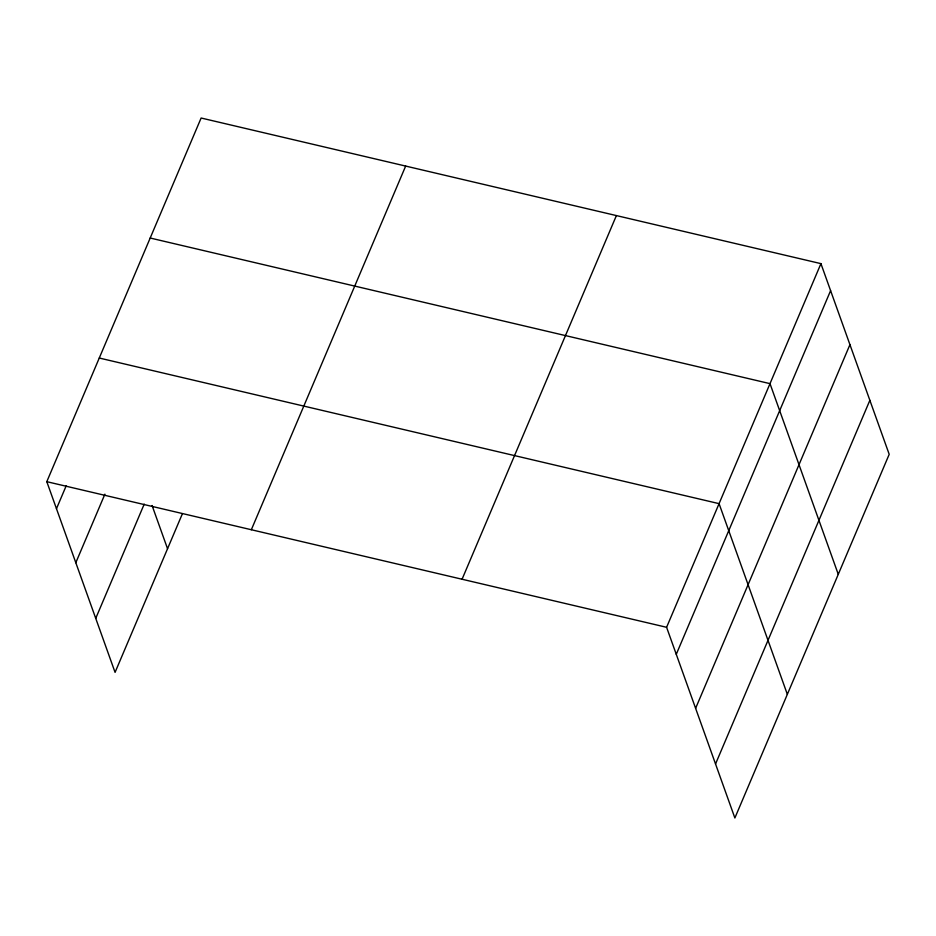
<?xml version="1.0" encoding="UTF-8"?>
<svg xmlns="http://www.w3.org/2000/svg" width="936" height="936" viewBox="0 0 936 936"><rect width="100%" height="100%" fill="white"/><g stroke="black" fill="none" stroke-linecap="round" stroke-linejoin="round"><path stroke-width="1.4" d="M182.263 514.051L115.069 672.364L46.8 481.677L201.123 118.018L820.93 263.636L889.2 454.323L734.877 817.982L666.596 627.295L820.93 263.636M56.476 508.693L66.175 485.854M75.816 562.7L104.902 494.161M95.741 618.357L144.214 504.118M251.339 529.729L405.662 166.07M462.068 579.244L616.391 215.584M676.272 654.311L830.595 290.663M695.612 708.33L849.935 344.67M715.537 763.975L869.86 400.315M150.193 238.025L770 383.643L838.27 574.33M99.274 358.032L719.07 503.65L787.34 694.337M46.8 481.677L666.596 627.295M152.077 505.51L167.544 548.718"/></g></svg>
